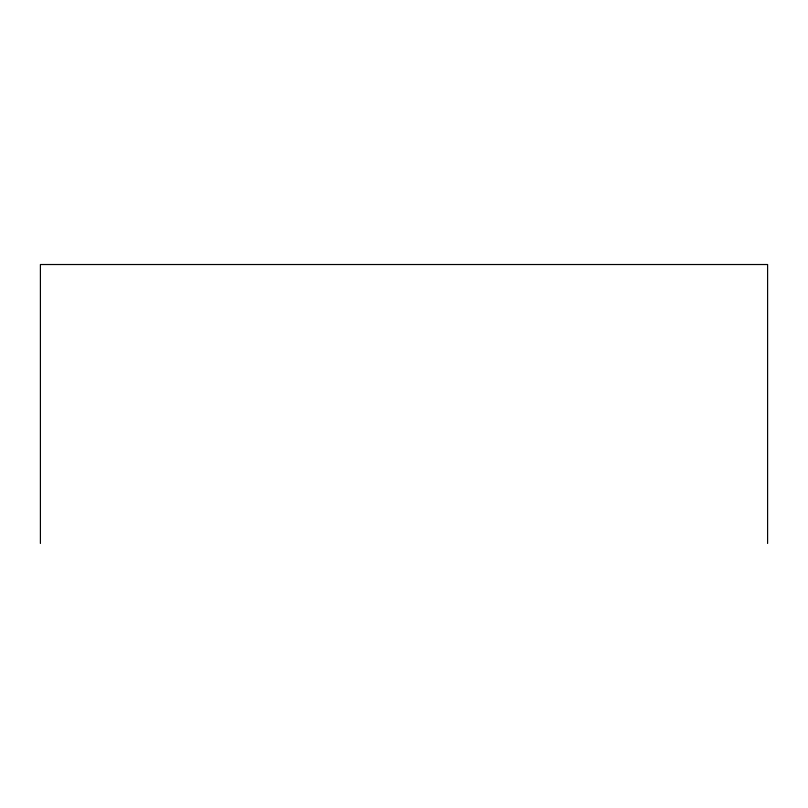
<?xml version="1.0" encoding="UTF-8"?>
<svg xmlns="http://www.w3.org/2000/svg" width="808" height="808" viewBox="0 0 808 808"><rect width="100%" height="100%" fill="white"/><g stroke="black" fill="none" stroke-linecap="round" stroke-linejoin="round"><path stroke-width="1.21" d="M767.6 543.481L767.6 264.519L40.4 264.519L40.4 543.481"/></g></svg>
